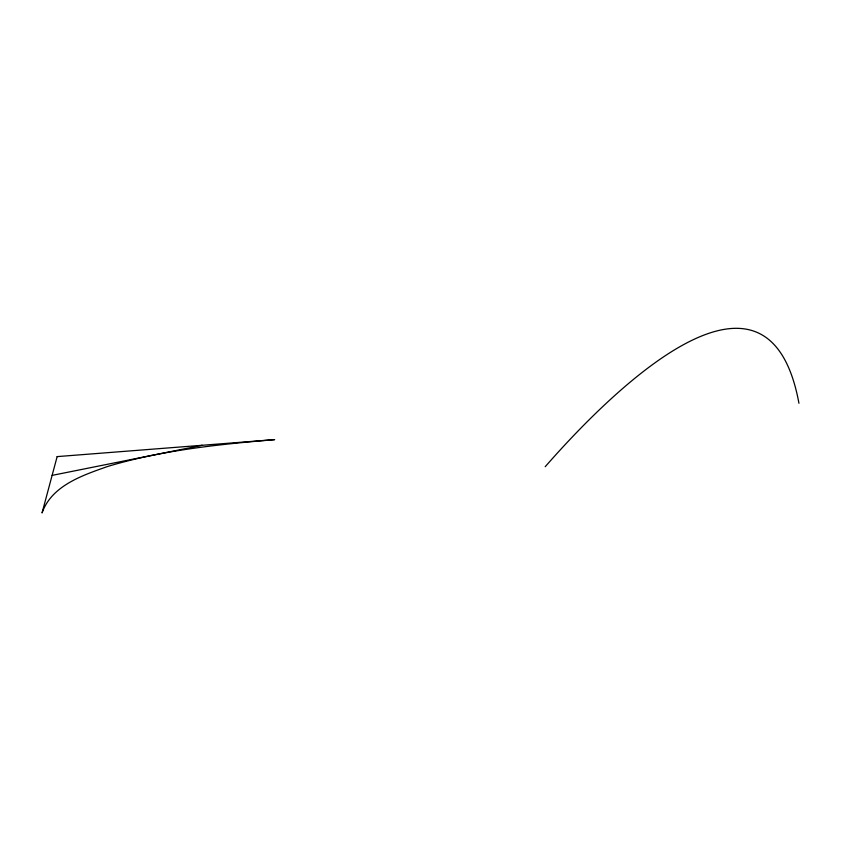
<?xml version="1.0" encoding="UTF-8"?>
<svg xmlns="http://www.w3.org/2000/svg" width="841" height="841" viewBox="0 0 841 841"><rect width="100%" height="100%" fill="white"/><g stroke="black" fill="none" stroke-linecap="round" stroke-linejoin="round"><path stroke-width="1.26" d="M545.199 466.723C597.615 406.792 766.624 228.142 798.95 403.281M52.11 475.386L202.166 445.288M57.146 456.61L42.05 512.947C51.658 485.467 82.817 475.27 107.753 466.44C161.924 450.166 218.534 444.437 274.681 439.622L57.146 456.61"/></g></svg>
